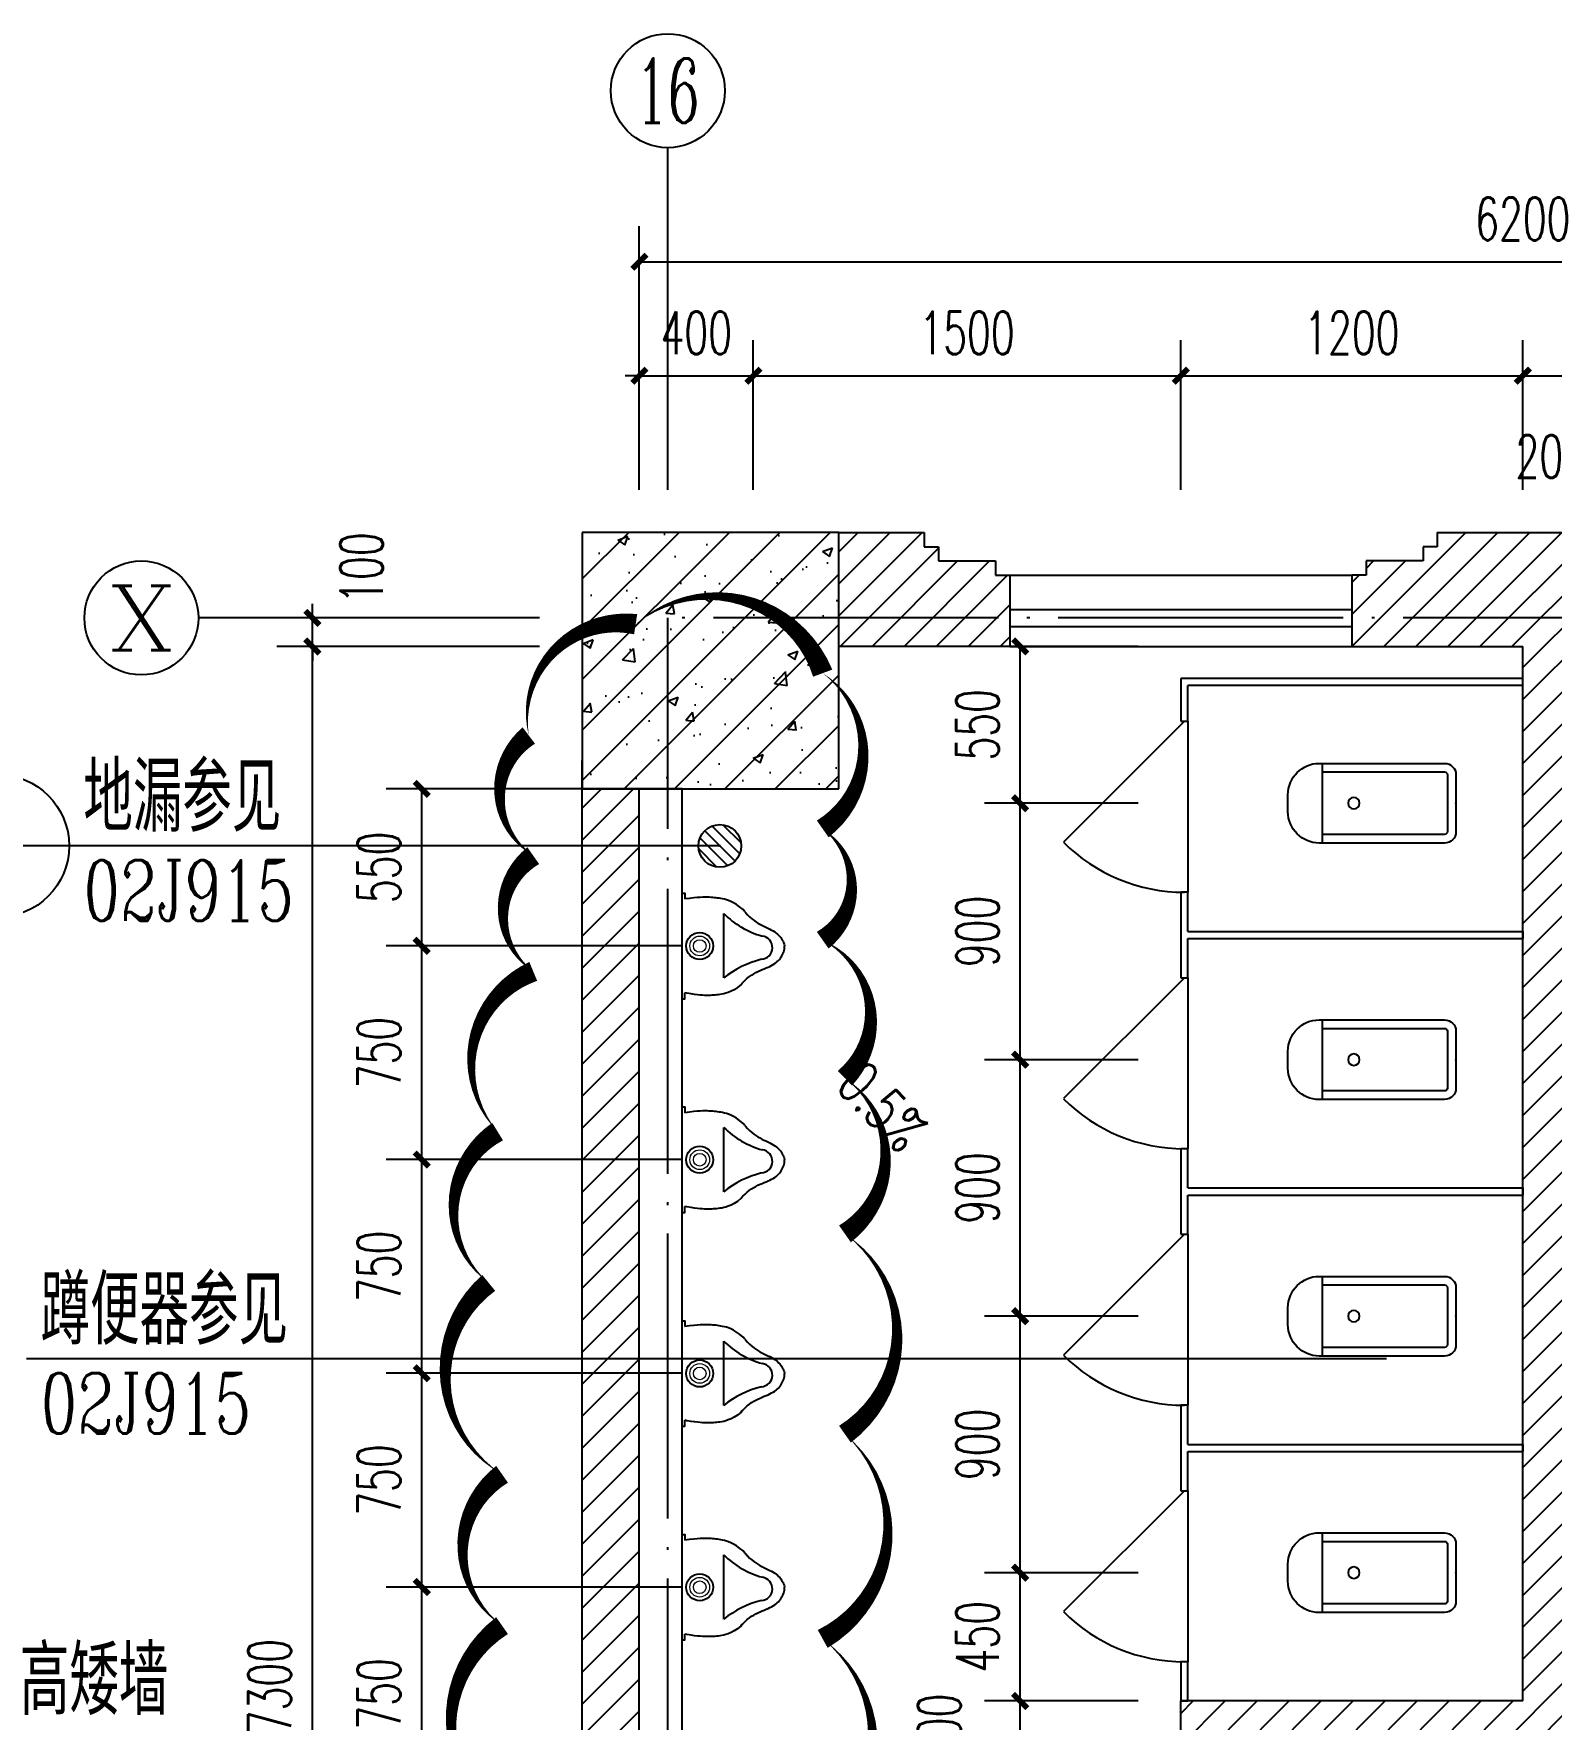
# Model space of a CAD drawing. Extents: x 307762 to 522490, y -326758 to -245675.
# Drawn here: x 382622 to 387947, y -315070 to -309156 of the extents above; entities that cross this region are included whole.
import ezdxf
from ezdxf.enums import TextEntityAlignment as Align

# ---------------------------------------------------------------- set-up
doc = ezdxf.new("R2010")
doc.units = 0
doc.header["$LTSCALE"] = 1000
doc.header["$MEASUREMENT"] = 0
doc.linetypes.add('DOTE', pattern=[2.42, 2, -0.2, 0.02, -0.2])
doc.layers.get('0').update_dxf_attribs({"linetype": 'CONTINUOUS'})
doc.layers.get('Defpoints').update_dxf_attribs({"color": 6, "linetype": 'CONTINUOUS'})
for name, color, linetype in [('A-卫生间', 173, 'CONTINUOUS'), ('A-墙线', 2, 'CONTINUOUS'), ('A-外窗', 145, 'CONTINUOUS'), ('A-洁具', 204, 'CONTINUOUS'), ('A-门', 167, 'CONTINUOUS'), ('AXIS', 3, 'CONTINUOUS'), ('AXIS_TEXT', 7, 'CONTINUOUS'), ('COLUMN', 2, 'CONTINUOUS'), ('DIM_IDEN', 3, 'CONTINUOUS'), ('DIM_SYMB', 3, 'CONTINUOUS'), ('DOTE', 1, 'DOTE'), ('EQUIP-SANITARY', 40, 'CONTINUOUS'), ('FUR', 173, 'CONTINUOUS'), ('PUB_DIM', 3, 'CONTINUOUS'), ('PUB_HATCH', 250, 'CONTINUOUS'), ('PUB_TEXT', 7, 'CONTINUOUS')]:
    doc.layers.add(name, color=color, linetype=linetype)
doc.styles.add('_TCH_AXIS', font='COMPLEX', dxfattribs={"bigfont": 'GBCBIG'})
doc.styles.add('_TCH_DIM', font='SIMPLEX', dxfattribs={"bigfont": 'GBCBIG'})
doc.styles.add('_TCH_LABEL', font='COMPLEX', dxfattribs={"bigfont": 'GBCBIG'})
doc.styles.add('COMPLEX', font='COMPLEX')
doc.styles.add('DIM_FONT', font='SIMPLEX.shx', dxfattribs={"width": 0.65})
doc.dimstyles.new('DIMN50', dxfattribs={"dimscale": 0.5, "dimtxt": 300, "dimasz": 100, "dimexe": 250, "dimexo": 300, "dimgap": 150, "dimtad": 1, "dimdec": 0, "dimzin": 0, "dimdsep": 46, "dimtxsty": 'DIM_FONT', "dimblk": 'ARCHTICK', "dimcen": 0.09, "dimclrt": 7, "dimazin": 2, "dimtfac": 1, "dimtdec": 0, "dimtix": 1, "dimtmove": 2, "dimatfit": 3, "dimfxl": 0, "dimtolj": 1, "dimtzin": 0, "dimarcsym": 0})

# ---------------------------------------------------------------- blocks, each defined once
blk = doc.blocks.new('$plan$00000380')
for p, q in [((-112.2, -146.3), (113.5, -146.3)), ((-135.3, -207.1), (-130, -211.3)), ((119.8, -220.5), (127.5, -214.6))]:
    blk.add_line(p, q)
for points in [[(-185, 0), (-185, -10), (-164.4, -10)], [(-185, 0), (185, 0), (185, -10), (165, -10)], [(-135.3, -207.1), (-146.1, -193.9), (-153.4, -182.2), (-159, -171.7), (-163.1, -162.3), (-166.1, -153.9), (-168.1, -146.2), (-169.4, -139.3), (-170.4, -132.8), (-171.2, -126.7), (-171.8, -120.8), (-172.4, -115.1), (-172.8, -109.5), (-173.1, -103.9), (-173.3, -98.1), (-173.3, -92.1), (-173.3, -85.9), (-173.2, -79.2), (-172.9, -71.9), (-172.3, -63.7), (-171.4, -54.4), (-170.1, -43.7), (-168.2, -31.4), (-165.8, -17.2), (-164.4, -10)], [(127.5, -214.6), (137.5, -201.9), (145.5, -190.6), (151.6, -180.4), (156.3, -171.3), (159.7, -163), (162.1, -155.5), (163.9, -148.7), (165.2, -142.3), (166.3, -136.2), (167.3, -130.4), (168.2, -124.7), (168.9, -119.1), (169.5, -113.5), (170, -107.8), (170.4, -101.8), (170.8, -95.6), (171, -88.9), (171.1, -81.6), (171, -73.4), (170.6, -64), (169.9, -53.3), (168.7, -40.9), (167.1, -26.6), (164.9, -10.1)], [(-130, -211.3), (-128.2, -212.9), (-120.3, -220.9), (-113.4, -228.7), (-107.4, -236.3), (-102.1, -243.8), (-97.5, -251.3), (-93.4, -258.7), (-89.7, -266.2), (-86.2, -273.6), (-83.1, -280.9), (-80.1, -288.1), (-77.2, -295.1), (-74.4, -301.8), (-71.5, -308.2), (-68.5, -314.2), (-65.3, -319.8), (-62, -324.9), (-58.5, -329.6), (-54.8, -334), (-51, -338), (-47, -341.6), (-42.9, -344.9), (-38.6, -347.9), (-34.2, -350.5), (-29.7, -352.9), (-25.1, -354.9), (-20.3, -356.6), (-15.4, -358), (-10.4, -359), (-5.3, -359.6), (-0.1, -359.8), (0.3, -359.8)], [(119.8, -220.5), (117.9, -222), (109.6, -229.5), (102.3, -236.9), (95.8, -244.2), (90.2, -251.4), (85.1, -258.6), (80.6, -265.8), (76.4, -273), (72.6, -280.2), (69, -287.4), (65.7, -294.4), (62.4, -301.2), (59.2, -307.7), (55.9, -314), (52.6, -319.8), (49.1, -325.2), (45.5, -330.1), (41.7, -334.7), (37.8, -338.8), (33.8, -342.6), (29.6, -346), (25.3, -349), (20.9, -351.7), (16.3, -354.2), (11.7, -356.3), (6.9, -358), (2.1, -359.4), (0.3, -359.8)]]:
    blk.add_lwpolyline(points)
blk.add_circle((0, -61.9), 47.3)
at = {"lineweight": 13}
for radius in [34.6, 22.1]:
    blk.add_circle((0, -61.9), radius, dxfattribs=at)
for centre, radius, start, end in [((-382.4, -362.7), 346.2, 14.06156, 38.70013), ((335.1, -365.6), 311.8, 135.28681, 164.39133), ((-5.7, -276), 40.9, 183.65649, 351.93977)]:
    blk.add_arc(centre, radius, start, end)
blk = doc.blocks.new('_ArchTick')
at = {"color": 0, "linetype": 'ByBlock', "const_width": 0.4}
blk.add_lwpolyline([(-0.5, -0.5), (0.5, 0.5)], dxfattribs=at)
blk = doc.blocks.new('*D31')
at = {"layer": 'Defpoints', "color": 0}
for p in [(383984, -311805.9), (385047.5, -311805.9), (385047.5, -312356.2)]:
    blk.add_point(p, dxfattribs=at)
at = {"layer": 'PUB_DIM', "color": 0, "lineweight": -2}
for p, q in [((384897.5, -311805.9), (383859, -311805.9)), ((383984, -312356.2), (383984, -311805.9)), ((384897.5, -312356.2), (383859, -312356.2))]:
    blk.add_line(p, q, dxfattribs=at)
at = {"layer": 'PUB_DIM', "color": 0, "lineweight": -2, "xscale": 50, "yscale": 50, "zscale": 50}
for p, rotation in [((383984, -311805.9), 90), ((383984, -312356.2), 270)]:
    blk.add_blockref('_ArchTick', p, dxfattribs=dict(at, rotation=rotation))
at = {"layer": 'PUB_DIM', "color": 7, "insert": (383834, -312081.1), "char_height": 150, "attachment_point": 5, "rotation": 90, "style": 'DIM_FONT'}
blk.add_mtext('\\A1;550', dxfattribs=at)
blk = doc.blocks.new('*D32')
at = {"layer": 'Defpoints', "color": 0}
for p in [(383984, -312356.2), (385047.5, -312356.2), (385047.5, -313106.2)]:
    blk.add_point(p, dxfattribs=at)
at = {"layer": 'PUB_DIM', "color": 0, "lineweight": -2}
for p, q in [((384897.5, -312356.2), (383859, -312356.2)), ((383984, -313106.2), (383984, -312356.2)), ((384897.5, -313106.2), (383859, -313106.2))]:
    blk.add_line(p, q, dxfattribs=at)
at = {"layer": 'PUB_DIM', "color": 0, "lineweight": -2, "xscale": 50, "yscale": 50, "zscale": 50}
for p, rotation in [((383984, -312356.2), 90), ((383984, -313106.2), 270)]:
    blk.add_blockref('_ArchTick', p, dxfattribs=dict(at, rotation=rotation))
at = {"layer": 'PUB_DIM', "color": 7, "insert": (383834, -312731.2), "char_height": 150, "attachment_point": 5, "rotation": 90, "style": 'DIM_FONT'}
blk.add_mtext('\\A1;750', dxfattribs=at)
blk = doc.blocks.new('*D33')
at = {"layer": 'Defpoints', "color": 0}
for p in [(383984, -313106.2), (385047.5, -313106.2), (385047.5, -313856.2)]:
    blk.add_point(p, dxfattribs=at)
at = {"layer": 'PUB_DIM', "color": 0, "lineweight": -2}
for p, q in [((384897.5, -313106.2), (383859, -313106.2)), ((383984, -313856.2), (383984, -313106.2)), ((384897.5, -313856.2), (383859, -313856.2))]:
    blk.add_line(p, q, dxfattribs=at)
at = {"layer": 'PUB_DIM', "color": 0, "lineweight": -2, "xscale": 50, "yscale": 50, "zscale": 50}
for p, rotation in [((383984, -313106.2), 90), ((383984, -313856.2), 270)]:
    blk.add_blockref('_ArchTick', p, dxfattribs=dict(at, rotation=rotation))
at = {"layer": 'PUB_DIM', "color": 7, "insert": (383834, -313481.2), "char_height": 150, "attachment_point": 5, "rotation": 90, "style": 'DIM_FONT'}
blk.add_mtext('\\A1;750', dxfattribs=at)
blk = doc.blocks.new('*D34')
at = {"layer": 'Defpoints', "color": 0}
for p in [(383984, -313856.2), (385047.5, -313856.2), (385047.5, -314606.2)]:
    blk.add_point(p, dxfattribs=at)
at = {"layer": 'PUB_DIM', "color": 0, "lineweight": -2}
for p, q in [((384897.5, -313856.2), (383859, -313856.2)), ((383984, -314606.2), (383984, -313856.2)), ((384897.5, -314606.2), (383859, -314606.2))]:
    blk.add_line(p, q, dxfattribs=at)
at = {"layer": 'PUB_DIM', "color": 0, "lineweight": -2, "xscale": 50, "yscale": 50, "zscale": 50}
for p, rotation in [((383984, -313856.2), 90), ((383984, -314606.2), 270)]:
    blk.add_blockref('_ArchTick', p, dxfattribs=dict(at, rotation=rotation))
at = {"layer": 'PUB_DIM', "color": 7, "insert": (383834, -314231.2), "char_height": 150, "attachment_point": 5, "rotation": 90, "style": 'DIM_FONT'}
blk.add_mtext('\\A1;750', dxfattribs=at)
blk = doc.blocks.new('*D35')
at = {"layer": 'Defpoints', "color": 0}
for p in [(383984, -314606.2), (385047.5, -314606.2), (385047.5, -315356.2)]:
    blk.add_point(p, dxfattribs=at)
at = {"layer": 'PUB_DIM', "color": 0, "lineweight": -2}
for p, q in [((384897.5, -314606.2), (383859, -314606.2)), ((383984, -315356.2), (383984, -314606.2)), ((384897.5, -315356.2), (383859, -315356.2))]:
    blk.add_line(p, q, dxfattribs=at)
at = {"layer": 'PUB_DIM', "color": 0, "lineweight": -2, "xscale": 50, "yscale": 50, "zscale": 50}
for p, rotation in [((383984, -314606.2), 90), ((383984, -315356.2), 270)]:
    blk.add_blockref('_ArchTick', p, dxfattribs=dict(at, rotation=rotation))
at = {"layer": 'PUB_DIM', "color": 7, "insert": (383834, -314981.2), "char_height": 150, "attachment_point": 5, "rotation": 90, "style": 'DIM_FONT'}
blk.add_mtext('\\A1;750', dxfattribs=at)
blk = doc.blocks.new('*D165')
at = {"layer": 'Defpoints', "color": 0}
for p in [(386083.8, -315005.9), (386647.5, -315005.9), (386647.5, -315205.9)]:
    blk.add_point(p, dxfattribs=at)
at = {"layer": 'PUB_DIM', "color": 0, "lineweight": -2}
for p, q in [((386497.5, -315005.9), (385958.8, -315005.9)), ((386083.8, -315205.9), (386083.8, -315005.9)), ((386497.5, -315205.9), (385958.8, -315205.9))]:
    blk.add_line(p, q, dxfattribs=at)
at = {"layer": 'PUB_DIM', "color": 0, "lineweight": -2, "xscale": 50, "yscale": 50, "zscale": 50}
for p, rotation in [((386083.8, -315005.9), 90), ((386083.8, -315205.9), 270)]:
    blk.add_blockref('_ArchTick', p, dxfattribs=dict(at, rotation=rotation))
at = {"layer": 'PUB_DIM', "color": 7, "insert": (385800.1, -315105.9), "char_height": 150, "attachment_point": 5, "rotation": 90, "style": 'DIM_FONT'}
blk.add_mtext('\\A1;200', dxfattribs=at)
blk = doc.blocks.new('*D166')
at = {"layer": 'Defpoints', "color": 0}
for p in [(386083.8, -314555.9), (386647.5, -314555.9), (386647.5, -315005.9)]:
    blk.add_point(p, dxfattribs=at)
at = {"layer": 'PUB_DIM', "color": 0, "lineweight": -2}
for p, q in [((386497.5, -314555.9), (385958.8, -314555.9)), ((386083.8, -315005.9), (386083.8, -314555.9)), ((386497.5, -315005.9), (385958.8, -315005.9))]:
    blk.add_line(p, q, dxfattribs=at)
at = {"layer": 'PUB_DIM', "color": 0, "lineweight": -2, "xscale": 50, "yscale": 50, "zscale": 50}
for p, rotation in [((386083.8, -314555.9), 90), ((386083.8, -315005.9), 270)]:
    blk.add_blockref('_ArchTick', p, dxfattribs=dict(at, rotation=rotation))
at = {"layer": 'PUB_DIM', "color": 7, "insert": (385933.8, -314780.9), "char_height": 150, "attachment_point": 5, "rotation": 90, "style": 'DIM_FONT'}
blk.add_mtext('\\A1;450', dxfattribs=at)
blk = doc.blocks.new('*D167')
at = {"layer": 'Defpoints', "color": 0}
for p in [(386083.8, -313655.9), (386647.5, -313655.9), (386647.5, -314555.9)]:
    blk.add_point(p, dxfattribs=at)
at = {"layer": 'PUB_DIM', "color": 0, "lineweight": -2}
for p, q in [((386497.5, -313655.9), (385958.8, -313655.9)), ((386083.8, -314555.9), (386083.8, -313655.9)), ((386497.5, -314555.9), (385958.8, -314555.9))]:
    blk.add_line(p, q, dxfattribs=at)
at = {"layer": 'PUB_DIM', "color": 0, "lineweight": -2, "xscale": 50, "yscale": 50, "zscale": 50}
for p, rotation in [((386083.8, -313655.9), 90), ((386083.8, -314555.9), 270)]:
    blk.add_blockref('_ArchTick', p, dxfattribs=dict(at, rotation=rotation))
at = {"layer": 'PUB_DIM', "color": 7, "insert": (385933.8, -314105.9), "char_height": 150, "attachment_point": 5, "rotation": 90, "style": 'DIM_FONT'}
blk.add_mtext('\\A1;900', dxfattribs=at)
blk = doc.blocks.new('*D168')
at = {"layer": 'Defpoints', "color": 0}
for p in [(386083.8, -312755.9), (386647.5, -312755.9), (386647.5, -313655.9)]:
    blk.add_point(p, dxfattribs=at)
at = {"layer": 'PUB_DIM', "color": 0, "lineweight": -2}
for p, q in [((386497.5, -312755.9), (385958.8, -312755.9)), ((386083.8, -313655.9), (386083.8, -312755.9)), ((386497.5, -313655.9), (385958.8, -313655.9))]:
    blk.add_line(p, q, dxfattribs=at)
at = {"layer": 'PUB_DIM', "color": 0, "lineweight": -2, "xscale": 50, "yscale": 50, "zscale": 50}
for p, rotation in [((386083.8, -312755.9), 90), ((386083.8, -313655.9), 270)]:
    blk.add_blockref('_ArchTick', p, dxfattribs=dict(at, rotation=rotation))
at = {"layer": 'PUB_DIM', "color": 7, "insert": (385933.8, -313205.9), "char_height": 150, "attachment_point": 5, "rotation": 90, "style": 'DIM_FONT'}
blk.add_mtext('\\A1;900', dxfattribs=at)
blk = doc.blocks.new('*D169')
at = {"layer": 'Defpoints', "color": 0}
for p in [(386083.8, -311855.9), (386647.5, -311855.9), (386647.5, -312755.9)]:
    blk.add_point(p, dxfattribs=at)
at = {"layer": 'PUB_DIM', "color": 0, "lineweight": -2}
for p, q in [((386497.5, -311855.9), (385958.8, -311855.9)), ((386083.8, -312755.9), (386083.8, -311855.9)), ((386497.5, -312755.9), (385958.8, -312755.9))]:
    blk.add_line(p, q, dxfattribs=at)
at = {"layer": 'PUB_DIM', "color": 0, "lineweight": -2, "xscale": 50, "yscale": 50, "zscale": 50}
for p, rotation in [((386083.8, -311855.9), 90), ((386083.8, -312755.9), 270)]:
    blk.add_blockref('_ArchTick', p, dxfattribs=dict(at, rotation=rotation))
at = {"layer": 'PUB_DIM', "color": 7, "insert": (385933.8, -312305.9), "char_height": 150, "attachment_point": 5, "rotation": 90, "style": 'DIM_FONT'}
blk.add_mtext('\\A1;900', dxfattribs=at)
blk = doc.blocks.new('*D170')
at = {"layer": 'Defpoints', "color": 0}
for p in [(386083.8, -311305.9), (386647.5, -311305.9), (386647.5, -311855.9)]:
    blk.add_point(p, dxfattribs=at)
at = {"layer": 'PUB_DIM', "color": 0, "lineweight": -2}
for p, q in [((386497.5, -311305.9), (385958.8, -311305.9)), ((386083.8, -311855.9), (386083.8, -311305.9)), ((386497.5, -311855.9), (385958.8, -311855.9))]:
    blk.add_line(p, q, dxfattribs=at)
at = {"layer": 'PUB_DIM', "color": 0, "lineweight": -2, "xscale": 50, "yscale": 50, "zscale": 50}
for p, rotation in [((386083.8, -311305.9), 90), ((386083.8, -311855.9), 270)]:
    blk.add_blockref('_ArchTick', p, dxfattribs=dict(at, rotation=rotation))
at = {"layer": 'PUB_DIM', "color": 7, "insert": (385933.8, -311580.9), "char_height": 150, "attachment_point": 5, "rotation": 90, "style": 'DIM_FONT'}
blk.add_mtext('\\A1;550', dxfattribs=at)
blk = doc.blocks.new('*D174')
at = {"layer": 'AXIS', "color": 0, "lineweight": -2}
for p, q in [((384747.5, -310755.9), (384747.5, -310230.9)), ((385147.5, -310755.9), (385147.5, -310230.9)), ((384747.5, -310355.9), (384697.5, -310355.9)), ((384747.5, -310355.9), (385147.5, -310355.9)), ((385147.5, -310355.9), (385197.5, -310355.9))]:
    blk.add_line(p, q, dxfattribs=at)
at = {"layer": 'Defpoints', "color": 0}
for p in [(385147.5, -310355.9), (384747.5, -310905.9), (385147.5, -310905.9)]:
    blk.add_point(p, dxfattribs=at)
at = {"layer": 'AXIS', "color": 0, "lineweight": -2, "xscale": 50, "yscale": 50, "zscale": 50}
blk.add_blockref('_ArchTick', (384747.5, -310355.9), dxfattribs=at)
at = {"layer": 'AXIS', "color": 0, "lineweight": -2, "xscale": 50, "yscale": 50, "zscale": 50, "rotation": 180}
blk.add_blockref('_ArchTick', (385147.5, -310355.9), dxfattribs=at)
at = {"layer": 'AXIS', "color": 7, "insert": (384947.5, -310205.9), "char_height": 150, "attachment_point": 5, "style": 'DIM_FONT'}
blk.add_mtext('\\A1;400', dxfattribs=at)
blk = doc.blocks.new('*D175')
at = {"layer": 'AXIS', "color": 0, "lineweight": -2}
for p, q in [((385147.5, -310755.9), (385147.5, -310230.9)), ((386647.5, -310755.9), (386647.5, -310230.9)), ((385147.5, -310355.9), (386647.5, -310355.9))]:
    blk.add_line(p, q, dxfattribs=at)
at = {"layer": 'Defpoints', "color": 0}
for p in [(386647.5, -310355.9), (385147.5, -310905.9), (386647.5, -310905.9)]:
    blk.add_point(p, dxfattribs=at)
at = {"layer": 'AXIS', "color": 0, "lineweight": -2, "xscale": 50, "yscale": 50, "zscale": 50, "rotation": 180}
blk.add_blockref('_ArchTick', (385147.5, -310355.9), dxfattribs=at)
at = {"layer": 'AXIS', "color": 0, "lineweight": -2, "xscale": 50, "yscale": 50, "zscale": 50}
blk.add_blockref('_ArchTick', (386647.5, -310355.9), dxfattribs=at)
at = {"layer": 'AXIS', "color": 7, "insert": (385897.5, -310205.9), "char_height": 150, "attachment_point": 5, "style": 'DIM_FONT'}
blk.add_mtext('\\A1;1500', dxfattribs=at)
blk = doc.blocks.new('*D176')
at = {"layer": 'AXIS', "color": 0, "lineweight": -2}
for p, q in [((386647.5, -310755.9), (386647.5, -310230.9)), ((387847.5, -310755.9), (387847.5, -310230.9)), ((386647.5, -310355.9), (387847.5, -310355.9))]:
    blk.add_line(p, q, dxfattribs=at)
at = {"layer": 'Defpoints', "color": 0}
for p in [(387847.5, -310355.9), (386647.5, -310905.9), (387847.5, -310905.9)]:
    blk.add_point(p, dxfattribs=at)
at = {"layer": 'AXIS', "color": 0, "lineweight": -2, "xscale": 50, "yscale": 50, "zscale": 50, "rotation": 180}
blk.add_blockref('_ArchTick', (386647.5, -310355.9), dxfattribs=at)
at = {"layer": 'AXIS', "color": 0, "lineweight": -2, "xscale": 50, "yscale": 50, "zscale": 50}
blk.add_blockref('_ArchTick', (387847.5, -310355.9), dxfattribs=at)
at = {"layer": 'AXIS', "color": 7, "insert": (387247.5, -310205.9), "char_height": 150, "attachment_point": 5, "style": 'DIM_FONT'}
blk.add_mtext('\\A1;1200', dxfattribs=at)
blk = doc.blocks.new('*D177')
at = {"layer": 'AXIS', "color": 0, "lineweight": -2}
for p, q in [((387847.5, -310755.9), (387847.5, -310230.9)), ((388047.5, -310755.9), (388047.5, -310230.9)), ((387847.5, -310355.9), (388047.5, -310355.9))]:
    blk.add_line(p, q, dxfattribs=at)
at = {"layer": 'Defpoints', "color": 0}
for p in [(388047.5, -310355.9), (387847.5, -310905.9), (388047.5, -310905.9)]:
    blk.add_point(p, dxfattribs=at)
at = {"layer": 'AXIS', "color": 0, "lineweight": -2, "xscale": 50, "yscale": 50, "zscale": 50, "rotation": 180}
blk.add_blockref('_ArchTick', (387847.5, -310355.9), dxfattribs=at)
at = {"layer": 'AXIS', "color": 0, "lineweight": -2, "xscale": 50, "yscale": 50, "zscale": 50}
blk.add_blockref('_ArchTick', (388047.5, -310355.9), dxfattribs=at)
at = {"layer": 'AXIS', "color": 7, "insert": (387947.5, -310639.6), "char_height": 150, "attachment_point": 5, "style": 'DIM_FONT'}
blk.add_mtext('\\A1;200', dxfattribs=at)
blk = doc.blocks.new('*D180')
at = {"layer": 'AXIS', "color": 0, "lineweight": -2}
for p, q in [((384747.5, -310755.9), (384747.5, -309830.9)), ((390947.5, -310755.9), (390947.5, -309830.9)), ((384747.5, -309955.9), (390947.5, -309955.9))]:
    blk.add_line(p, q, dxfattribs=at)
at = {"layer": 'Defpoints', "color": 0}
for p in [(390947.5, -309955.9), (384747.5, -310905.9), (390947.5, -310905.9)]:
    blk.add_point(p, dxfattribs=at)
at = {"layer": 'AXIS', "color": 0, "lineweight": -2, "xscale": 50, "yscale": 50, "zscale": 50, "rotation": 180}
blk.add_blockref('_ArchTick', (384747.5, -309955.9), dxfattribs=at)
at = {"layer": 'AXIS', "color": 0, "lineweight": -2, "xscale": 50, "yscale": 50, "zscale": 50}
blk.add_blockref('_ArchTick', (390947.5, -309955.9), dxfattribs=at)
at = {"layer": 'AXIS', "color": 7, "insert": (387847.5, -309805.9), "char_height": 150, "attachment_point": 5, "style": 'DIM_FONT'}
blk.add_mtext('\\A1;6200', dxfattribs=at)
blk = doc.blocks.new('*D181')
at = {"layer": 'AXIS', "color": 0, "lineweight": -2}
for p, q in [((383600.3, -311205.9), (383600.3, -311155.9)), ((384397.5, -311205.9), (383475.3, -311205.9)), ((383600.3, -311305.9), (383600.3, -311205.9)), ((384397.5, -311305.9), (383475.3, -311305.9)), ((383600.3, -311305.9), (383600.3, -311355.9))]:
    blk.add_line(p, q, dxfattribs=at)
at = {"layer": 'Defpoints', "color": 0}
for p in [(383600.3, -311205.9), (384547.5, -311205.9), (384547.5, -311305.9)]:
    blk.add_point(p, dxfattribs=at)
at = {"layer": 'AXIS', "color": 0, "lineweight": -2, "xscale": 50, "yscale": 50, "zscale": 50}
for p, rotation in [((383600.3, -311205.9), 270), ((383600.3, -311305.9), 90)]:
    blk.add_blockref('_ArchTick', p, dxfattribs=dict(at, rotation=rotation))
at = {"layer": 'AXIS', "color": 7, "insert": (383772.8, -311030.9), "char_height": 150, "attachment_point": 5, "rotation": 90, "style": 'DIM_FONT'}
blk.add_mtext('\\A1;100', dxfattribs=at)
blk = doc.blocks.new('*D182')
at = {"layer": 'AXIS', "color": 0, "lineweight": -2}
for p, q in [((384397.5, -311305.9), (383475.3, -311305.9)), ((383600.3, -318605.9), (383600.3, -311305.9)), ((384397.5, -318605.9), (383475.3, -318605.9))]:
    blk.add_line(p, q, dxfattribs=at)
at = {"layer": 'Defpoints', "color": 0}
for p in [(383600.3, -311305.9), (384547.5, -311305.9), (384547.5, -318605.9)]:
    blk.add_point(p, dxfattribs=at)
at = {"layer": 'AXIS', "color": 0, "lineweight": -2, "xscale": 50, "yscale": 50, "zscale": 50}
for p, rotation in [((383600.3, -311305.9), 90), ((383600.3, -318605.9), 270)]:
    blk.add_blockref('_ArchTick', p, dxfattribs=dict(at, rotation=rotation))
at = {"layer": 'AXIS', "color": 7, "insert": (383450.3, -314955.9), "char_height": 150, "attachment_point": 5, "rotation": 90, "style": 'DIM_FONT'}
blk.add_mtext('\\A1;7300', dxfattribs=at)
blk = doc.blocks.new('$lvtry$00000200')
at = {"layer": 'FUR'}
for p, q in [((-139.8, -40, 0), (-139.8, -479.7, 0)), ((-109.8, -40, 0), (-109.8, -469.7, 0)), ((99.8, 0, 0), (-99.8, 0, 0)), ((99.8, -30, 0), (-99.8, -30, 0)), ((109.8, -469.7, 0), (109.8, -40, 0)), ((139.8, -479.7, 0), (139.8, -40, 0)), ((139.8, -469.7, 0), (-139.8, -469.7, 0)), ((-29.8, -589.7, 0), (29.8, -589.7, 0))]:
    blk.add_line(p, q, dxfattribs=at)
blk.add_circle((0, -358.6, 0), 20, dxfattribs=at)
for centre, radius, start, end in [((-99.8, -40, 0), 40, 90, 180), ((-99.8, -40, 0), 10, 90, 180), ((99.8, -40, 0), 40, 0, 90), ((99.8, -40, 0), 10, 0, 90), ((-29.8, -479.7, 0), 110, 180, 270), ((29.8, -479.7, 0), 110, 270, 0)]:
    blk.add_arc(centre, radius, start, end, dxfattribs=at)
blk.add_point((0, 0), dxfattribs=at)
blk = doc.blocks.new('$DorLib2D$00000114')
at = {"color": 0}
blk.add_line((0.5, 0), (-0.2071, 0.7071), dxfattribs=at)
blk.add_arc((0.5, 0), 1, 135, 180, dxfattribs=at)
blk = doc.blocks.new('_AXISO')
blk.add_circle((0, 0), 0.5)
at = {"layer": 'AXIS_TEXT', "style": 'COMPLEX', "width": 1.041667}
blk.add_attdef('A', text='', height=0.56, dxfattribs=at).set_placement((-0.25, -0.28), (0.25, -0.28), align=Align.FIT)
blk = doc.blocks.new('$lvtry$00000171')
for p, q in [((-74.2, 10.6), (-10.6, 74.2)), ((-69.8, -27.4), (27.4, 69.8)), ((-53, -53), (53, 53)), ((-27.4, -69.8), (69.8, 27.4)), ((10.6, -74.2), (74.2, -10.6))]:
    blk.add_line(p, q)
blk.add_circle((0, 0), 75)
blk.add_point((0, 0))

msp = doc.modelspace()

# ---------------------------------------------------------------- hatches: boundary and pattern name
at = {"layer": 'PUB_HATCH'}
h = msp.add_hatch(dxfattribs=at)
h.set_pattern_fill('ANSI31', color=256, scale=50, style=0)
h.set_pattern_definition([(45, (375924.055, -270656.76), (-56.1266, 56.1266), [])])
h.paths.add_polyline_path([(387647.5, -317205.9), (387347.5, -317205.9), (387347.5, -317405.9), (387647.5, -317405.9)], flags=17)
h.paths.add_polyline_path([(390247.5, -319305.9), (390147.5, -319305.9), (390147.5, -319505.9), (390247.5, -319505.9)])
h.paths.add_polyline_path([(384747.5, -311805.9), (384547.5, -311805.9), (384547.5, -318605.9), (384747.5, -318605.9), (384747.5, -316805.9), (385247.5, -316805.9), (385247.5, -316705.9), (384747.5, -316705.9)])
h.paths.add_polyline_path([(391147.5, -311805.9), (390947.5, -311805.9), (390947.5, -316705.9), (390447.5, -316705.9), (390447.5, -316805.9), (390947.5, -316805.9), (390947.5, -318605.9), (391147.5, -318605.9)])
h.paths.add_polyline_path([(390247.5, -318605.9), (388847.5, -318605.9), (388847.5, -318505.9), (388747.5, -318505.9), (388647.5, -318505.9), (388647.5, -319505.9), (389147.5, -319505.9), (389147.5, -319305.9), (388847.5, -319305.9), (388847.5, -318705.9), (390247.5, -318705.9)])
h.paths.add_polyline_path([(387147.5, -318505.9), (386947.5, -318505.9), (386947.5, -318605.9), (385447.5, -318605.9), (385447.5, -318705.9), (386947.5, -318705.9), (386947.5, -319305.9), (385447.5, -319305.9), (385447.5, -319505.9), (387147.5, -319505.9)])
h.paths.add_polyline_path([(386047.5, -311055.9), (385997.5, -311055.9), (385997.5, -311005.9), (385797.5, -311005.9), (385797.5, -310955.9), (385747.5, -310955.9), (385747.5, -310905.9), (385447.5, -310905.9), (385447.5, -311305.9), (386047.5, -311305.9)])
h.paths.add_polyline_path([(390247.5, -310955.9), (390197.5, -310955.9), (390197.5, -311005.9), (389997.5, -311005.9), (389997.5, -311055.9), (389947.5, -311055.9), (389947.5, -311305.9), (390247.5, -311305.9)])
h.paths.add_polyline_path([(388627.5, -317355.9), (388627.5, -317405.9), (388647.5, -317405.9), (388647.5, -317505.9), (388847.5, -317505.9), (388847.5, -317405.9), (389247.5, -317405.9), (389247.5, -315005.9), (388047.5, -315005.9), (388047.5, -311305.9), (388747.5, -311305.9), (388747.5, -311055.9), (388697.5, -311055.9), (388697.5, -311005.9), (388497.5, -311005.9), (388497.5, -310955.9), (388447.5, -310955.9), (388447.5, -310905.9), (387547.5, -310905.9), (387547.5, -310955.9), (387497.5, -310955.9), (387497.5, -311005.9), (387297.5, -311005.9), (387297.5, -311055.9), (387247.5, -311055.9), (387247.5, -311305.9), (387847.5, -311305.9), (387847.5, -315005.9), (386647.5, -315005.9), (386647.5, -317405.9), (386947.5, -317405.9), (386947.5, -317505.9), (387147.5, -317505.9), (387147.5, -317405.9), (387347.5, -317405.9), (387347.5, -317205.9), (386847.5, -317205.9), (386847.5, -315205.9), (389047.5, -315205.9), (389047.5, -317205.9), (388647.5, -317205.9), (388647.5, -317305.9), (388597.5, -317305.9), (388597.5, -317335.9), (388617.5, -317335.9), (388617.5, -317355.9)])
h = msp.add_hatch(dxfattribs=at)
h.set_pattern_fill('钢筋混凝土', color=256, scale=50, style=0)
h.set_pattern_definition([(45, (0, 0), (-88.388348, 88.388348), []), (50, (0, 0), (358.6301, -31.37607), [37.5, -412.5]), (355, (0, 0), (-69.37567, 376.09607), [30, -330]), (100.4514, (29.9, -2.6), (289.2547, 344.71977), [31.8701, -350.57106]), (46.1842, (0, 100), (533.62052, -82.7595), [56.25, -618.75]), (96.6356, (44.47, 93.1), (467.33135, 487.05894), [47.80514, -525.8565]), (351.1842, (0, 100), (467.331, 487.0593), [45, -495]), (21, (50, 75), (298.45353, -201.30945), [37.5, -412.5]), (326, (50, 75), (121.65767, 362.57502), [30, -330]), (71.4514, (74.87, 58.22), (420.11131, 161.26525), [31.8701, -350.57106]), (37.5, (0, 0), (6.079928, 166.446927), [0, -326, 0, -335, 0, -331.25]), (7.5, (0, 0), (131.53477, 197.205856), [0, -191, 0, -318.5, 0, -126.25]), (327.5, (-111.5, 0), (266.911218, -11.277436), [0, -125, 0, -390, 0, -517.5]), (317.5, (-161.5, 0), (291.59308, 50.05249), [0, -162.5, 0, -259, 0, -367.5])])
h.paths.add_polyline_path([(385447.5, -311805.9), (385447.5, -310905.9), (384547.5, -310905.9), (384547.5, -311805.9)])

# ---------------------------------------------------------------- linework, layer by layer
at = {"layer": 'A-卫生间'}
for p, q in [((387847.5, -311418.4), (386647.5, -311418.4)), ((386647.5, -311418.4), (386647.5, -311568.4)), ((387847.5, -311443.4), (386672.5, -311443.4)), ((386672.5, -311568.4), (386672.5, -311443.4)), ((387847.5, -311443.4), (387847.5, -311418.4)), ((386647.5, -311568.4), (386672.5, -311568.4)), ((386672.5, -312168.4), (386647.5, -312168.4)), ((386647.5, -312168.4), (386647.5, -312305.9)), ((386672.5, -312305.9), (386672.5, -312168.4)), ((386647.5, -312305.9), (386647.5, -312468.4)), ((386672.5, -312305.9), (387847.5, -312305.9)), ((386672.5, -312330.9), (387847.5, -312330.9)), ((386672.5, -312468.4), (386672.5, -312330.9)), ((387847.5, -312305.9), (387847.5, -312330.9)), ((386647.5, -312468.4), (386672.5, -312468.4)), ((386672.5, -313068.4), (386647.5, -313068.4)), ((386647.5, -313068.4), (386647.5, -313205.9)), ((386672.5, -313205.9), (386672.5, -313068.4)), ((386647.5, -313205.9), (386647.5, -313368.4)), ((386672.5, -313205.9), (387847.5, -313205.9)), ((387847.5, -313205.9), (387847.5, -313230.9)), ((386672.5, -313230.9), (387847.5, -313230.9)), ((386672.5, -313368.4), (386672.5, -313230.9)), ((386647.5, -313368.4), (386672.5, -313368.4)), ((386672.5, -313968.4), (386647.5, -313968.4)), ((386647.5, -313968.4), (386647.5, -314105.9)), ((386672.5, -314105.9), (386672.5, -313968.4)), ((386647.5, -314105.9), (386647.5, -314268.4)), ((386672.5, -314105.9), (387847.5, -314105.9)), ((387847.5, -314105.9), (387847.5, -314130.9)), ((386672.5, -314130.9), (387847.5, -314130.9)), ((386672.5, -314268.4), (386672.5, -314130.9)), ((386647.5, -314268.4), (386672.5, -314268.4)), ((386672.5, -314868.4), (386647.5, -314868.4)), ((386647.5, -314868.4), (386647.5, -315005.9)), ((386672.5, -315005.9), (386672.5, -314868.4)), ((386647.5, -315005.9), (386672.5, -315005.9))]:
    msp.add_line(p, q, dxfattribs=at)
at = {"layer": 'A-墙线'}
for p, q in [((385447.5, -310905.9), (385747.5, -310905.9)), ((385747.5, -310905.9), (385747.5, -310955.9)), ((387547.5, -310905.9), (388447.5, -310905.9)), ((387547.5, -310905.9), (387547.5, -310955.9)), ((385747.5, -310955.9), (385797.5, -310955.9)), ((385797.5, -310955.9), (385797.5, -311005.9)), ((387497.5, -310955.9), (387497.5, -311005.9)), ((387547.5, -310955.9), (387497.5, -310955.9)), ((385797.5, -311005.9), (385997.5, -311005.9)), ((385997.5, -311005.9), (385997.5, -311055.9)), ((387297.5, -311005.9), (387297.5, -311055.9)), ((387497.5, -311005.9), (387297.5, -311005.9)), ((385997.5, -311055.9), (386047.5, -311055.9)), ((386047.5, -311055.9), (386047.5, -311305.9)), ((387297.5, -311055.9), (387247.5, -311055.9)), ((387247.5, -311055.9), (387247.5, -311305.9)), ((386047.5, -311305.9), (385447.5, -311305.9)), ((387247.5, -311305.9), (387847.5, -311305.9)), ((387847.5, -315005.9), (387847.5, -311305.9)), ((384547.5, -318705.9), (384547.5, -311705.9)), ((384747.5, -316705.9), (384747.5, -311805.9)), ((387847.5, -315005.9), (386647.5, -315005.9)), ((386647.5, -317405.9), (386647.5, -315005.9))]:
    msp.add_line(p, q, dxfattribs=at)
at = {"layer": 'A-外窗'}
for p, q in [((386047.5, -311055.9), (387247.5, -311055.9)), ((386047.5, -311175.9), (387247.5, -311175.9)), ((386047.5, -311235.9), (387247.5, -311235.9)), ((386047.5, -311305.9), (387247.5, -311305.9))]:
    msp.add_line(p, q, dxfattribs=at)
at = {"layer": 'A-门'}
for p, q in [((386672.5, -311568.4), (386672.5, -312168.4)), ((384897.5, -316705.9), (384897.5, -311805.9)), ((386672.5, -312468.4), (386672.5, -313068.4)), ((386672.5, -313368.4), (386672.5, -313968.4)), ((386672.5, -314268.4), (386672.5, -314868.4))]:
    msp.add_line(p, q, dxfattribs=at)
at = {"layer": 'AXIS'}
for p, q in [((384847.5, -310755.9), (384847.5, -309555.9)), ((384397.5, -311205.9), (383200.3, -311205.9))]:
    msp.add_line(p, q, dxfattribs=at)
at = {"layer": 'COLUMN'}
for p, q in [((385447.5, -310905.9), (384547.5, -310905.9)), ((384547.5, -310905.9), (384547.5, -311805.9)), ((385447.5, -311805.9), (385447.5, -310905.9)), ((384547.5, -311805.9), (385447.5, -311805.9))]:
    msp.add_line(p, q, dxfattribs=at)
at = {"layer": 'Defpoints'}
msp.add_lwpolyline([(384172.1, -317255.9, 0, 71.9, -0.520567), (384172.1, -316584.4, 0, 71.9, -0.520567), (384250.2, -316162.7, 0, 71.9, -0.520567), (384265.8, -315428.8, 0, 71.9, -0.520567), (384265.8, -314741.6, 0, 71.9, -0.520567), (384265.8, -314210.6, 0, 71.9, -0.520567), (384219, -313539.1, 0, 71.9, -0.520567), (384250.2, -313008.2, 0, 71.9, -0.520567), (384375.2, -312446, 0, 71.9, -0.520567), (384375.2, -312039.9, 0, 71.9, -0.520567), (384359.6, -311618.3, 0, 71.9, -0.520567), (384734.6, -311227.8, 0, 71.9, -0.520567), (385391, -311399.6, 0, 71.9, -0.520567), (385391, -311946.2, 0, 71.9, -0.520567), (385391, -312336.6, 0, 71.9, -0.520567), (385469.1, -312820.8, 0, 71.9, -0.520567), (385469.1, -313367.3, 0, 71.9, -0.520567), (385469.1, -314070.1, 0, 71.9, -0.520567), (385391, -314788.5, 0, 71.9, -0.520567), (385359.7, -315522.5, 0, 71.9, -0.520567), (385312.9, -316022.2, 0, 71.9, -0.520567), (385344.1, -316381.4, 0, 71.9, -0.520567), (385344.1, -317131, 0, 71.9, -0.520567), (385141, -317443.3, 0, 71.9, -0.520567)], format="xyseb", close=True, dxfattribs=at)
at = {"layer": 'DIM_IDEN'}
for p, q in [((382746.7, -312005.9), (382246.7, -312005.9)), ((383978.5, -312005.9), (382746.7, -312005.9)), ((385030.3, -312005.9), (383978.5, -312005.9)), ((383599.5, -313805.5), (382596.7, -313805.5)), ((387368.8, -313805.5), (383599.5, -313805.5))]:
    msp.add_line(p, q, dxfattribs=at)
for centre, radius in [((382496.7, -312005.9), 250), ((385030.3, -312005.9), 0), ((387368.8, -313805.5), 0)]:
    msp.add_circle(centre, radius, dxfattribs=at)
at = {"layer": 'DIM_SYMB'}
msp.add_lwpolyline([(385700.9, -313202.1, 0, 0, 0), (385431, -312924.3, 40, 0, 0), (385326.5, -312816.7, 0, 0, 0)], format="xyseb", dxfattribs=at)
at = {"layer": 'DOTE', "ltscale": 0.5}
for p in [(384847.5, -319205.9), (390847.5, -311205.9)]:
    msp.add_line(p, (384847.5, -311205.9), dxfattribs=at)

# ---------------------------------------------------------------- block references
at = {"layer": 'A-卫生间', "yscale": -0.9999999999999998, "rotation": 90.00000000106468}
for p in [(387613.1, -311855.9, 0), (387613.1, -312755.9, 0), (387613.1, -313655.9, 0), (387613.1, -314555.9, 0)]:
    msp.add_blockref('$lvtry$00000200', p, dxfattribs=at)
at = {"layer": 'A-洁具', "rotation": 90.00000000000001}
msp.add_blockref('$lvtry$00000171', (385030.3, -312005.9), dxfattribs=at)
at = {"layer": 'A-门', "xscale": -600, "yscale": -600, "zscale": 25, "rotation": 270}
for p in [(386660, -311868.4), (386660, -312768.4), (386660, -313668.4), (386660, -314568.4)]:
    msp.add_blockref('$DorLib2D$00000114', p, dxfattribs=at)
at = {"layer": 'AXIS'}
ref = msp.add_blockref('_AXISO', (384847.5, -309355.9), dxfattribs=dict(at, xscale=400, yscale=400, zscale=400))
ref.add_attrib('A', '16', dxfattribs={"layer": 'AXIS_TEXT', "height": 226.27, "style": '_TCH_AXIS', "width": 0.724138}).set_placement((384734.4, -309469), (384960.6, -309469), align=Align.FIT)
ref = msp.add_blockref('_AXISO', (383000.3, -311205.9), dxfattribs=dict(at, xscale=400, yscale=400, zscale=400))
ref.add_attrib('A', 'X', dxfattribs={"layer": 'AXIS_TEXT', "height": 226.3, "style": '_TCH_AXIS', "width": 1.166667}).set_placement((382887.1, -311319), (383113.4, -311319), align=Align.FIT)
at = {"layer": 'EQUIP-SANITARY', "xscale": -1, "yscale": -1, "rotation": 270}
for p in [(384897.5, -312356.9), (384897.5, -313106.9), (384897.5, -313856.9), (384897.5, -314606.9)]:
    msp.add_blockref('$plan$00000380', p, dxfattribs=at)

# ---------------------------------------------------------------- texts
at = {"layer": 'PUB_TEXT'}
for s, style, p in [('地漏参见', '_TCH_LABEL', (382796.7, -311955.9)), ('蹲便器参见', '_TCH_LABEL', (382646.7, -313755.5)), ('高矮墙', '_TCH_DIM', (382574, -315055.2))]:
    msp.add_text(s, height=241.13, dxfattribs=dict(at, style=style)).set_placement(p)
at = {"layer": 'PUB_TEXT', "style": '_TCH_LABEL', "width": 0.705882}
for p in [(382796.7, -312268.4), (382646.7, -314068)]:
    msp.add_text('02J915', height=212.5, dxfattribs=at).set_placement(p)
at = {"layer": 'PUB_TEXT', "style": '_TCH_DIM', "width": 0.705882}
msp.add_text('0.5%%%', height=148.75, rotation=314.16355, dxfattribs=at).set_placement((385431.1, -312852.6))

# ---------------------------------------------------------------- dimensions: what is measured, and where the dimension line sits
at = {"layer": 'AXIS'}
for p1, p2, distance, picture, middle in [((384747.5, -310905.9), (390947.5, -310905.9), 950, '*D180', (387847.5, -309805.9)), ((384747.5, -310905.9), (385147.5, -310905.9), 550, '*D174', (384947.5, -310205.9)), ((385147.5, -310905.9), (386647.5, -310905.9), 550, '*D175', (385897.5, -310205.9)), ((386647.5, -310905.9), (387847.5, -310905.9), 550, '*D176', (387247.5, -310205.9)), ((384547.5, -318605.9), (384547.5, -311305.9), 947.2, '*D182', (383450.3, -314955.9))]:
    dim = msp.add_aligned_dim(p1=p1, p2=p2, distance=distance, dimstyle='DIMN50', dxfattribs=at)
    dim.commit()
    dim.dimension.update_dxf_attribs({"geometry": picture, "text_midpoint": middle})
for base, p1, p2, angle, picture, middle in [((388047.5, -310355.9), (387847.5, -310905.9), (388047.5, -310905.9), 0, '*D177', (387947.5, -310639.6)), ((383600.3, -311205.9), (384547.5, -311305.9), (384547.5, -311205.9), 90, '*D181', (383772.8, -311030.9))]:
    dim = msp.add_linear_dim(base=base, p1=p1, p2=p2, angle=angle, dimstyle='DIMN50', dxfattribs=at)
    dim.commit()
    dim.dimension.update_dxf_attribs({"geometry": picture, "text_midpoint": middle, "dimtype": 129})
at = {"layer": 'PUB_DIM'}
for p1, p2, distance, picture, middle in [((386647.5, -311855.9), (386647.5, -311305.9), 563.6, '*D170', (385933.8, -311580.9)), ((385047.5, -312356.2), (385047.5, -311805.9), 1063.5, '*D31', (383834, -312081.1)), ((386647.5, -312755.9), (386647.5, -311855.9), 563.6, '*D169', (385933.8, -312305.9)), ((385047.5, -313106.2), (385047.5, -312356.2), 1063.5, '*D32', (383834, -312731.2)), ((386647.5, -313655.9), (386647.5, -312755.9), 563.6, '*D168', (385933.8, -313205.9)), ((385047.5, -313856.2), (385047.5, -313106.2), 1063.5, '*D33', (383834, -313481.2)), ((386647.5, -314555.9), (386647.5, -313655.9), 563.6, '*D167', (385933.8, -314105.9)), ((385047.5, -314606.2), (385047.5, -313856.2), 1063.5, '*D34', (383834, -314231.2)), ((386647.5, -315005.9), (386647.5, -314555.9), 563.6, '*D166', (385933.8, -314780.9)), ((385047.5, -315356.2), (385047.5, -314606.2), 1063.5, '*D35', (383834, -314981.2))]:
    dim = msp.add_aligned_dim(p1=p1, p2=p2, distance=distance, dimstyle='DIMN50', dxfattribs=at)
    dim.commit()
    dim.dimension.update_dxf_attribs({"geometry": picture, "text_midpoint": middle})
dim = msp.add_linear_dim(base=(386083.8, -315005.9), p1=(386647.5, -315205.9), p2=(386647.5, -315005.9), angle=90, dimstyle='DIMN50', dxfattribs=at)
dim.commit()
dim.dimension.update_dxf_attribs({"geometry": '*D165', "text_midpoint": (385800.1, -315105.9), "dimtype": 129})

doc.saveas('drawing.dxf')
